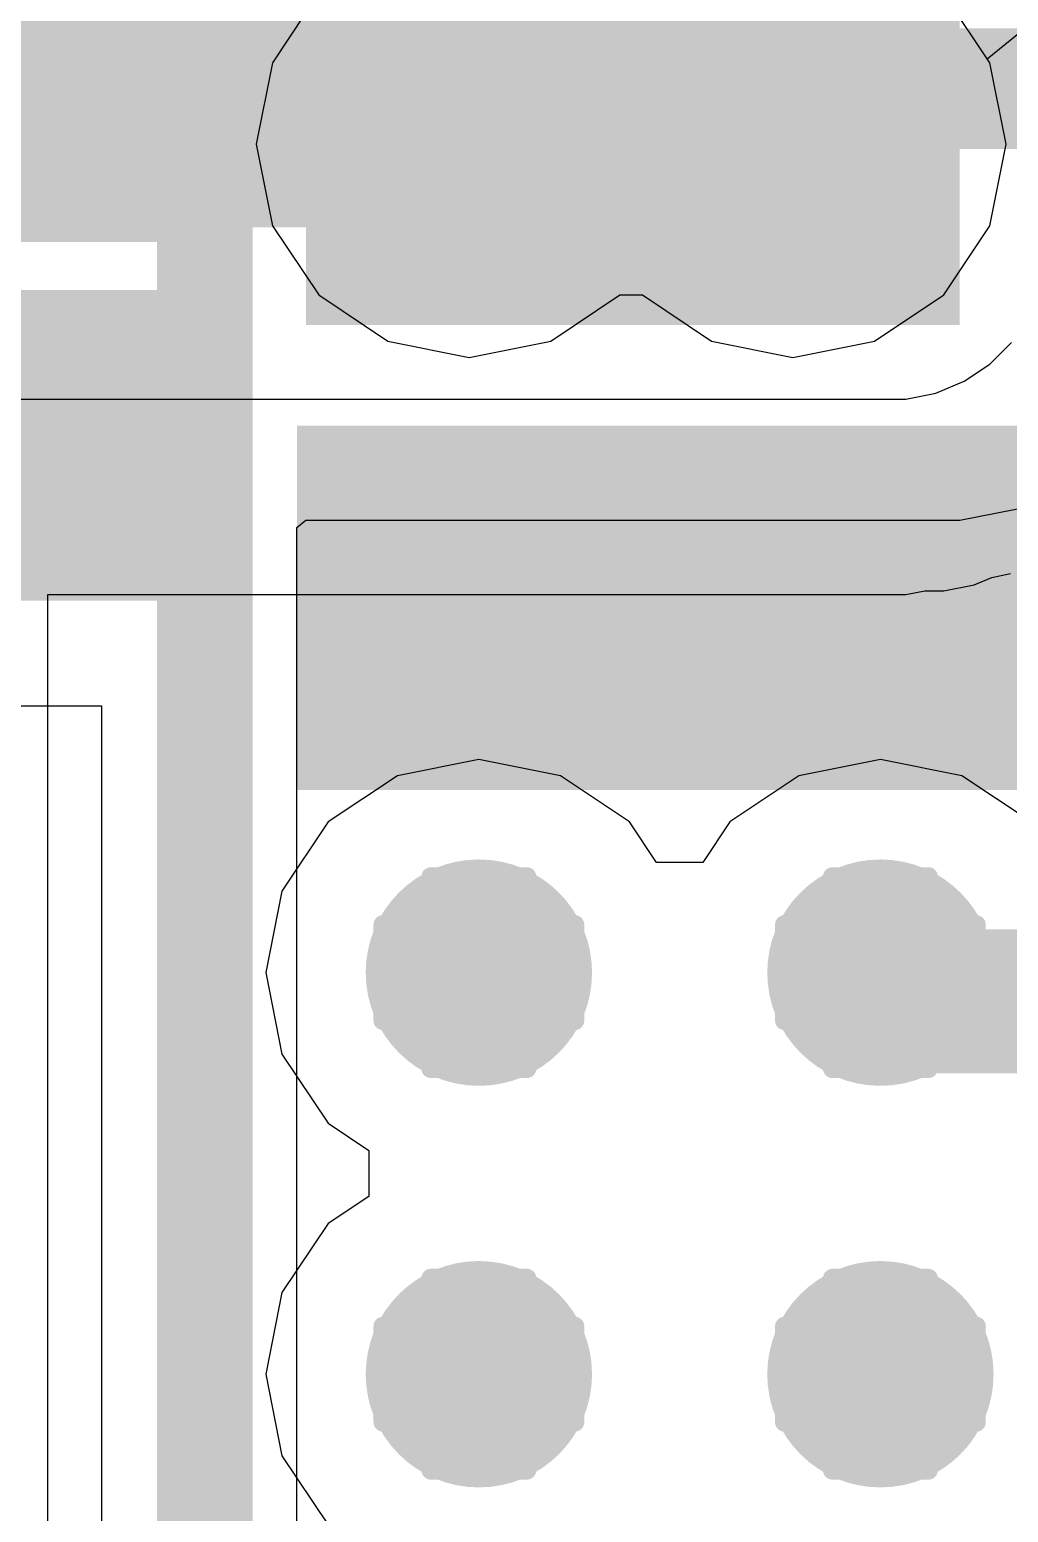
# Model space of a CAD drawing. Header units: inches. Extents: x 0 to 198, y 0 to 199.
# Drawn here: x 0.4381 to 0.5403, y 1.2577 to 1.4124 of the extents above; entities that cross this region are included whole.
import ezdxf

# ---------------------------------------------------------------- set-up
doc = ezdxf.new("R2010")
doc.units = ezdxf.units.IN
doc.header["$MEASUREMENT"] = 0
for name, color, linetype in [('Bottom Layer', 5, 'Continuous'), ('Bottom Paste', 16, 'Continuous'), ('Bottom Solder', 6, 'Continuous'), ('Drill Drawing', 1, 'Continuous'), ('Layer 1', 16, 'Continuous'), ('Layer 2', 76, 'Continuous'), ('Top Layer', 1, 'Continuous'), ('Top Overlay', 2, 'Continuous'), ('Via Holes', 16, 'Continuous')]:
    doc.layers.add(name, color=color, linetype=linetype)

# ---------------------------------------------------------------- blocks, each defined once
blk = doc.blocks.new('BH_18650_B1BA002_19')
at = {"layer": 'Top Overlay'}
blk.add_lwpolyline([(-0.56498, -1.5175, 0.01, 0.01, 0), (-0.56498, 1.5175, 0.01, 0.01, 0)], format="xyseb", dxfattribs=at)
blk = doc.blocks.new('SOT_23_6_B_51')
at = {"layer": 'Bottom Layer'}
for points in [[(0.02756, 0.01221), (0.07559, 0.01221), (0.07559, -0.0122), (0.02756, -0.0122)], [(0.02756, -0.0252), (0.07559, -0.0252), (0.07559, -0.04961), (0.02756, -0.04961)]]:
    blk.add_hatch(color=5, dxfattribs=at).paths.add_polyline_path(points)
at = {"layer": 'Bottom Paste'}
for points in [[(0.02756, 0.01221), (0.07559, 0.01221), (0.07559, -0.0122), (0.02756, -0.0122)], [(0.02756, -0.0252), (0.07559, -0.0252), (0.07559, -0.04961), (0.02756, -0.04961)]]:
    blk.add_hatch(color=16, dxfattribs=at).paths.add_polyline_path(points)
at = {"layer": 'Bottom Solder'}
for points in [[(0.02356, 0.01621), (0.07959, 0.01621), (0.07959, -0.0162), (0.02356, -0.0162)], [(0.02356, -0.0212), (0.07959, -0.0212), (0.07959, -0.05361), (0.02356, -0.05361)]]:
    blk.add_hatch(color=6, dxfattribs=at).paths.add_polyline_path(points)

msp = doc.modelspace()

# ---------------------------------------------------------------- hatches: boundary and pattern name
at = {"layer": 'Bottom Layer'}
for points in [[(0.46694, 1.38158), (0.53519, 1.38158), (0.53519, 1.45189), (0.46694, 1.45189)], [(0.40784, 1.39176), (0.535, 1.39176), (0.535, 1.42133), (0.40784, 1.42133)], [(0.43186, 1.39992), (0.5706, 1.39992), (0.5706, 1.41252), (0.43186, 1.41252)], [(0.466, 1.33306), (0.57052, 1.33306), (0.57052, 1.37105), (0.466, 1.37105)]]:
    msp.add_hatch(color=5, dxfattribs=at).paths.add_polyline_path(points)
h = msp.add_hatch(color=5, dxfattribs=at)
edge = h.paths.add_edge_path()
edge.add_arc((0.484, 1.40042), 0.01181, 0, 360)
h = msp.add_hatch(color=5, dxfattribs=at)
edge = h.paths.add_edge_path()
edge.add_arc((0.51778, 1.40042), 0.01181, 0, 360)
h = msp.add_hatch(color=5, dxfattribs=at)
edge = h.paths.add_edge_path()
edge.add_arc((0.485, 1.31399), 0.01181, 0, 360)
h = msp.add_hatch(color=5, dxfattribs=at)
edge = h.paths.add_edge_path()
edge.add_arc((0.52691, 1.31399), 0.01181, 0, 360)
h = msp.add_hatch(color=5, dxfattribs=at)
edge = h.paths.add_edge_path()
edge.add_arc((0.485, 1.27209), 0.01181, 0, 360)
h = msp.add_hatch(color=5, dxfattribs=at)
edge = h.paths.add_edge_path()
edge.add_arc((0.52691, 1.27209), 0.01181, 0, 360)
at = {"layer": 'Layer 1'}
h = msp.add_hatch(color=16, dxfattribs=at)
edge = h.paths.add_edge_path()
edge.add_arc((0.484, 1.40042), 0.01181, 0, 360)
h = msp.add_hatch(color=16, dxfattribs=at)
edge = h.paths.add_edge_path()
edge.add_arc((0.51778, 1.40042), 0.01181, 0, 360)
h = msp.add_hatch(color=16, dxfattribs=at)
edge = h.paths.add_edge_path()
edge.add_arc((0.485, 1.31399), 0.01181, 0, 360)
h = msp.add_hatch(color=16, dxfattribs=at)
edge = h.paths.add_edge_path()
edge.add_arc((0.52691, 1.31399), 0.01181, 0, 360)
h = msp.add_hatch(color=16, dxfattribs=at)
edge = h.paths.add_edge_path()
edge.add_arc((0.485, 1.27209), 0.01181, 0, 360)
h = msp.add_hatch(color=16, dxfattribs=at)
edge = h.paths.add_edge_path()
edge.add_arc((0.52691, 1.27209), 0.01181, 0, 360)
at = {"layer": 'Layer 2'}
h = msp.add_hatch(color=76, dxfattribs=at)
edge = h.paths.add_edge_path()
edge.add_arc((0.484, 1.40042), 0.01181, 0, 360)
h = msp.add_hatch(color=76, dxfattribs=at)
edge = h.paths.add_edge_path()
edge.add_arc((0.51778, 1.40042), 0.01181, 0, 360)
h = msp.add_hatch(color=76, dxfattribs=at)
edge = h.paths.add_edge_path()
edge.add_arc((0.485, 1.31399), 0.01181, 0, 360)
h = msp.add_hatch(color=76, dxfattribs=at)
edge = h.paths.add_edge_path()
edge.add_arc((0.52691, 1.31399), 0.01181, 0, 360)
h = msp.add_hatch(color=76, dxfattribs=at)
edge = h.paths.add_edge_path()
edge.add_arc((0.485, 1.27209), 0.01181, 0, 360)
h = msp.add_hatch(color=76, dxfattribs=at)
edge = h.paths.add_edge_path()
edge.add_arc((0.52691, 1.27209), 0.01181, 0, 360)
at = {"layer": 'Top Layer'}
h = msp.add_hatch(color=1, dxfattribs=at)
edge = h.paths.add_edge_path()
edge.add_arc((0.484, 1.40042), 0.01181, 0, 360)
h = msp.add_hatch(color=1, dxfattribs=at)
edge = h.paths.add_edge_path()
edge.add_arc((0.51778, 1.40042), 0.01181, 0, 360)
h = msp.add_hatch(color=1, dxfattribs=at)
edge = h.paths.add_edge_path()
edge.add_arc((0.485, 1.31399), 0.01181, 0, 360)
h = msp.add_hatch(color=1, dxfattribs=at)
edge = h.paths.add_edge_path()
edge.add_arc((0.52691, 1.31399), 0.01181, 0, 360)
h = msp.add_hatch(color=1, dxfattribs=at)
edge = h.paths.add_edge_path()
edge.add_arc((0.485, 1.27209), 0.01181, 0, 360)
h = msp.add_hatch(color=1, dxfattribs=at)
edge = h.paths.add_edge_path()
edge.add_arc((0.52691, 1.27209), 0.01181, 0, 360)
at = {"layer": 'Via Holes'}
h = msp.add_hatch(color=7, dxfattribs=at)
edge = h.paths.add_edge_path()
edge.add_arc((0.484, 1.40042), 0.00591, 0, 360)
h = msp.add_hatch(color=7, dxfattribs=at)
edge = h.paths.add_edge_path()
edge.add_arc((0.51778, 1.40042), 0.00591, 0, 360)
h = msp.add_hatch(color=7, dxfattribs=at)
edge = h.paths.add_edge_path()
edge.add_arc((0.485, 1.31399), 0.00591, 0, 360)
h = msp.add_hatch(color=7, dxfattribs=at)
edge = h.paths.add_edge_path()
edge.add_arc((0.52691, 1.31399), 0.00591, 0, 360)
h = msp.add_hatch(color=7, dxfattribs=at)
edge = h.paths.add_edge_path()
edge.add_arc((0.485, 1.27209), 0.00591, 0, 360)
h = msp.add_hatch(color=7, dxfattribs=at)
edge = h.paths.add_edge_path()
edge.add_arc((0.52691, 1.27209), 0.00591, 0, 360)

# ---------------------------------------------------------------- linework, layer by layer
at = {"layer": 'Bottom Layer'}
for p, q in [((0.53519, 1.36119), (0.54299, 1.36274)), ((0.466, 1.36042), (0.46694, 1.36119)), ((0.466, 1.1996), (0.466, 1.36042)), ((0.46694, 1.36119), (0.53519, 1.36119)), ((0.4137, 1.34182), (0.44561, 1.34182)), ((0.44561, 1.34182), (0.44561, 1.1996))]:
    msp.add_line(p, q, dxfattribs=at)
msp.add_lwpolyline([(0.52791, 1.311, 0.015, 0.015, 0), (0.55534, 1.311, 0.015, 0.015, 0)], format="xyseb", dxfattribs=at)
msp.add_lwpolyline([(0.52416, 1.311, 0.0075, 0.0075, 1), (0.53166, 1.311, 0.0075, 0.0075, 1)], format="xyseb", close=True, dxfattribs=at)
at = {"layer": 'Drill Drawing'}
for points in [[(0.479, 1.40542, 0.002, 0.002, 0), (0.479, 1.41042, 0.002, 0.002, 0)], [(0.479, 1.41042, 0.002, 0.002, 0), (0.489, 1.41042, 0.002, 0.002, 0)], [(0.489, 1.40542, 0.002, 0.002, 0), (0.489, 1.41042, 0.002, 0.002, 0)], [(0.51278, 1.40542, 0.002, 0.002, 0), (0.51278, 1.41042, 0.002, 0.002, 0)], [(0.51278, 1.41042, 0.002, 0.002, 0), (0.52278, 1.41042, 0.002, 0.002, 0)], [(0.52278, 1.40542, 0.002, 0.002, 0), (0.52278, 1.41042, 0.002, 0.002, 0)], [(0.474, 1.39542, 0.002, 0.002, 0), (0.474, 1.40542, 0.002, 0.002, 0)], [(0.474, 1.40542, 0.002, 0.002, 0), (0.479, 1.40542, 0.002, 0.002, 0)], [(0.481, 1.40342, 0.002, 0.002, 0), (0.481, 1.40642, 0.002, 0.002, 0)], [(0.481, 1.40642, 0.002, 0.002, 0), (0.487, 1.40642, 0.002, 0.002, 0)], [(0.487, 1.40342, 0.002, 0.002, 0), (0.487, 1.40642, 0.002, 0.002, 0)], [(0.489, 1.40542, 0.002, 0.002, 0), (0.494, 1.40542, 0.002, 0.002, 0)], [(0.494, 1.39542, 0.002, 0.002, 0), (0.494, 1.40542, 0.002, 0.002, 0)], [(0.50778, 1.39542, 0.002, 0.002, 0), (0.50778, 1.40542, 0.002, 0.002, 0)], [(0.50778, 1.40542, 0.002, 0.002, 0), (0.51278, 1.40542, 0.002, 0.002, 0)], [(0.51478, 1.40342, 0.002, 0.002, 0), (0.51478, 1.40642, 0.002, 0.002, 0)], [(0.51478, 1.40642, 0.002, 0.002, 0), (0.52078, 1.40642, 0.002, 0.002, 0)], [(0.52078, 1.40342, 0.002, 0.002, 0), (0.52078, 1.40642, 0.002, 0.002, 0)], [(0.52278, 1.40542, 0.002, 0.002, 0), (0.52778, 1.40542, 0.002, 0.002, 0)], [(0.52778, 1.39542, 0.002, 0.002, 0), (0.52778, 1.40542, 0.002, 0.002, 0)], [(0.478, 1.39742, 0.002, 0.002, 0), (0.478, 1.40342, 0.002, 0.002, 0)], [(0.478, 1.40342, 0.002, 0.002, 0), (0.481, 1.40342, 0.002, 0.002, 0)], [(0.487, 1.40342, 0.002, 0.002, 0), (0.49, 1.40342, 0.002, 0.002, 0)], [(0.49, 1.39742, 0.002, 0.002, 0), (0.49, 1.40342, 0.002, 0.002, 0)], [(0.51178, 1.39742, 0.002, 0.002, 0), (0.51178, 1.40342, 0.002, 0.002, 0)], [(0.51178, 1.40342, 0.002, 0.002, 0), (0.51478, 1.40342, 0.002, 0.002, 0)], [(0.52078, 1.40342, 0.002, 0.002, 0), (0.52378, 1.40342, 0.002, 0.002, 0)], [(0.52378, 1.39742, 0.002, 0.002, 0), (0.52378, 1.40342, 0.002, 0.002, 0)], [(0.478, 1.39742, 0.002, 0.002, 0), (0.481, 1.39742, 0.002, 0.002, 0)], [(0.481, 1.39442, 0.002, 0.002, 0), (0.481, 1.39742, 0.002, 0.002, 0)], [(0.487, 1.39742, 0.002, 0.002, 0), (0.49, 1.39742, 0.002, 0.002, 0)], [(0.487, 1.39442, 0.002, 0.002, 0), (0.487, 1.39742, 0.002, 0.002, 0)], [(0.51178, 1.39742, 0.002, 0.002, 0), (0.51478, 1.39742, 0.002, 0.002, 0)], [(0.51478, 1.39442, 0.002, 0.002, 0), (0.51478, 1.39742, 0.002, 0.002, 0)], [(0.52078, 1.39742, 0.002, 0.002, 0), (0.52378, 1.39742, 0.002, 0.002, 0)], [(0.52078, 1.39442, 0.002, 0.002, 0), (0.52078, 1.39742, 0.002, 0.002, 0)], [(0.474, 1.39542, 0.002, 0.002, 0), (0.479, 1.39542, 0.002, 0.002, 0)], [(0.479, 1.39042, 0.002, 0.002, 0), (0.479, 1.39542, 0.002, 0.002, 0)], [(0.481, 1.39442, 0.002, 0.002, 0), (0.487, 1.39442, 0.002, 0.002, 0)], [(0.489, 1.39542, 0.002, 0.002, 0), (0.494, 1.39542, 0.002, 0.002, 0)], [(0.489, 1.39042, 0.002, 0.002, 0), (0.489, 1.39542, 0.002, 0.002, 0)], [(0.50778, 1.39542, 0.002, 0.002, 0), (0.51278, 1.39542, 0.002, 0.002, 0)], [(0.51278, 1.39042, 0.002, 0.002, 0), (0.51278, 1.39542, 0.002, 0.002, 0)], [(0.51478, 1.39442, 0.002, 0.002, 0), (0.52078, 1.39442, 0.002, 0.002, 0)], [(0.52278, 1.39542, 0.002, 0.002, 0), (0.52778, 1.39542, 0.002, 0.002, 0)], [(0.52278, 1.39042, 0.002, 0.002, 0), (0.52278, 1.39542, 0.002, 0.002, 0)], [(0.479, 1.39042, 0.002, 0.002, 0), (0.489, 1.39042, 0.002, 0.002, 0)], [(0.51278, 1.39042, 0.002, 0.002, 0), (0.52278, 1.39042, 0.002, 0.002, 0)], [(0.48, 1.31899, 0.002, 0.002, 0), (0.48, 1.32399, 0.002, 0.002, 0)], [(0.48, 1.32399, 0.002, 0.002, 0), (0.49, 1.32399, 0.002, 0.002, 0)], [(0.49, 1.31899, 0.002, 0.002, 0), (0.49, 1.32399, 0.002, 0.002, 0)], [(0.52191, 1.31899, 0.002, 0.002, 0), (0.52191, 1.32399, 0.002, 0.002, 0)], [(0.52191, 1.32399, 0.002, 0.002, 0), (0.53191, 1.32399, 0.002, 0.002, 0)], [(0.53191, 1.31899, 0.002, 0.002, 0), (0.53191, 1.32399, 0.002, 0.002, 0)], [(0.475, 1.30899, 0.002, 0.002, 0), (0.475, 1.31899, 0.002, 0.002, 0)], [(0.475, 1.31899, 0.002, 0.002, 0), (0.48, 1.31899, 0.002, 0.002, 0)], [(0.482, 1.31699, 0.002, 0.002, 0), (0.482, 1.31999, 0.002, 0.002, 0)], [(0.482, 1.31999, 0.002, 0.002, 0), (0.488, 1.31999, 0.002, 0.002, 0)], [(0.488, 1.31699, 0.002, 0.002, 0), (0.488, 1.31999, 0.002, 0.002, 0)], [(0.49, 1.31899, 0.002, 0.002, 0), (0.495, 1.31899, 0.002, 0.002, 0)], [(0.495, 1.30899, 0.002, 0.002, 0), (0.495, 1.31899, 0.002, 0.002, 0)], [(0.51691, 1.30899, 0.002, 0.002, 0), (0.51691, 1.31899, 0.002, 0.002, 0)], [(0.51691, 1.31899, 0.002, 0.002, 0), (0.52191, 1.31899, 0.002, 0.002, 0)], [(0.52391, 1.31699, 0.002, 0.002, 0), (0.52391, 1.31999, 0.002, 0.002, 0)], [(0.52391, 1.31999, 0.002, 0.002, 0), (0.52991, 1.31999, 0.002, 0.002, 0)], [(0.52991, 1.31699, 0.002, 0.002, 0), (0.52991, 1.31999, 0.002, 0.002, 0)], [(0.53191, 1.31899, 0.002, 0.002, 0), (0.53691, 1.31899, 0.002, 0.002, 0)], [(0.53691, 1.30899, 0.002, 0.002, 0), (0.53691, 1.31899, 0.002, 0.002, 0)], [(0.479, 1.31099, 0.002, 0.002, 0), (0.479, 1.31699, 0.002, 0.002, 0)], [(0.479, 1.31699, 0.002, 0.002, 0), (0.482, 1.31699, 0.002, 0.002, 0)], [(0.488, 1.31699, 0.002, 0.002, 0), (0.491, 1.31699, 0.002, 0.002, 0)], [(0.491, 1.31099, 0.002, 0.002, 0), (0.491, 1.31699, 0.002, 0.002, 0)], [(0.52091, 1.31099, 0.002, 0.002, 0), (0.52091, 1.31699, 0.002, 0.002, 0)], [(0.52091, 1.31699, 0.002, 0.002, 0), (0.52391, 1.31699, 0.002, 0.002, 0)], [(0.52991, 1.31699, 0.002, 0.002, 0), (0.53291, 1.31699, 0.002, 0.002, 0)], [(0.53291, 1.31099, 0.002, 0.002, 0), (0.53291, 1.31699, 0.002, 0.002, 0)], [(0.479, 1.31099, 0.002, 0.002, 0), (0.482, 1.31099, 0.002, 0.002, 0)], [(0.482, 1.30799, 0.002, 0.002, 0), (0.482, 1.31099, 0.002, 0.002, 0)], [(0.488, 1.31099, 0.002, 0.002, 0), (0.491, 1.31099, 0.002, 0.002, 0)], [(0.488, 1.30799, 0.002, 0.002, 0), (0.488, 1.31099, 0.002, 0.002, 0)], [(0.52091, 1.31099, 0.002, 0.002, 0), (0.52391, 1.31099, 0.002, 0.002, 0)], [(0.52391, 1.30799, 0.002, 0.002, 0), (0.52391, 1.31099, 0.002, 0.002, 0)], [(0.52991, 1.31099, 0.002, 0.002, 0), (0.53291, 1.31099, 0.002, 0.002, 0)], [(0.52991, 1.30799, 0.002, 0.002, 0), (0.52991, 1.31099, 0.002, 0.002, 0)], [(0.475, 1.30899, 0.002, 0.002, 0), (0.48, 1.30899, 0.002, 0.002, 0)], [(0.48, 1.30399, 0.002, 0.002, 0), (0.48, 1.30899, 0.002, 0.002, 0)], [(0.482, 1.30799, 0.002, 0.002, 0), (0.488, 1.30799, 0.002, 0.002, 0)], [(0.49, 1.30899, 0.002, 0.002, 0), (0.495, 1.30899, 0.002, 0.002, 0)], [(0.49, 1.30399, 0.002, 0.002, 0), (0.49, 1.30899, 0.002, 0.002, 0)], [(0.51691, 1.30899, 0.002, 0.002, 0), (0.52191, 1.30899, 0.002, 0.002, 0)], [(0.52191, 1.30399, 0.002, 0.002, 0), (0.52191, 1.30899, 0.002, 0.002, 0)], [(0.52391, 1.30799, 0.002, 0.002, 0), (0.52991, 1.30799, 0.002, 0.002, 0)], [(0.53191, 1.30899, 0.002, 0.002, 0), (0.53691, 1.30899, 0.002, 0.002, 0)], [(0.53191, 1.30399, 0.002, 0.002, 0), (0.53191, 1.30899, 0.002, 0.002, 0)], [(0.48, 1.30399, 0.002, 0.002, 0), (0.49, 1.30399, 0.002, 0.002, 0)], [(0.52191, 1.30399, 0.002, 0.002, 0), (0.53191, 1.30399, 0.002, 0.002, 0)], [(0.48, 1.27709, 0.002, 0.002, 0), (0.48, 1.28209, 0.002, 0.002, 0)], [(0.48, 1.28209, 0.002, 0.002, 0), (0.49, 1.28209, 0.002, 0.002, 0)], [(0.49, 1.27709, 0.002, 0.002, 0), (0.49, 1.28209, 0.002, 0.002, 0)], [(0.52191, 1.27709, 0.002, 0.002, 0), (0.52191, 1.28209, 0.002, 0.002, 0)], [(0.52191, 1.28209, 0.002, 0.002, 0), (0.53191, 1.28209, 0.002, 0.002, 0)], [(0.53191, 1.27709, 0.002, 0.002, 0), (0.53191, 1.28209, 0.002, 0.002, 0)], [(0.475, 1.26709, 0.002, 0.002, 0), (0.475, 1.27709, 0.002, 0.002, 0)], [(0.475, 1.27709, 0.002, 0.002, 0), (0.48, 1.27709, 0.002, 0.002, 0)], [(0.482, 1.27509, 0.002, 0.002, 0), (0.482, 1.27809, 0.002, 0.002, 0)], [(0.482, 1.27809, 0.002, 0.002, 0), (0.488, 1.27809, 0.002, 0.002, 0)], [(0.488, 1.27509, 0.002, 0.002, 0), (0.488, 1.27809, 0.002, 0.002, 0)], [(0.49, 1.27709, 0.002, 0.002, 0), (0.495, 1.27709, 0.002, 0.002, 0)], [(0.495, 1.26709, 0.002, 0.002, 0), (0.495, 1.27709, 0.002, 0.002, 0)], [(0.51691, 1.26709, 0.002, 0.002, 0), (0.51691, 1.27709, 0.002, 0.002, 0)], [(0.51691, 1.27709, 0.002, 0.002, 0), (0.52191, 1.27709, 0.002, 0.002, 0)], [(0.52391, 1.27509, 0.002, 0.002, 0), (0.52391, 1.27809, 0.002, 0.002, 0)], [(0.52391, 1.27809, 0.002, 0.002, 0), (0.52991, 1.27809, 0.002, 0.002, 0)], [(0.52991, 1.27509, 0.002, 0.002, 0), (0.52991, 1.27809, 0.002, 0.002, 0)], [(0.53191, 1.27709, 0.002, 0.002, 0), (0.53691, 1.27709, 0.002, 0.002, 0)], [(0.53691, 1.26709, 0.002, 0.002, 0), (0.53691, 1.27709, 0.002, 0.002, 0)], [(0.479, 1.26909, 0.002, 0.002, 0), (0.479, 1.27509, 0.002, 0.002, 0)], [(0.479, 1.27509, 0.002, 0.002, 0), (0.482, 1.27509, 0.002, 0.002, 0)], [(0.488, 1.27509, 0.002, 0.002, 0), (0.491, 1.27509, 0.002, 0.002, 0)], [(0.491, 1.26909, 0.002, 0.002, 0), (0.491, 1.27509, 0.002, 0.002, 0)], [(0.52091, 1.26909, 0.002, 0.002, 0), (0.52091, 1.27509, 0.002, 0.002, 0)], [(0.52091, 1.27509, 0.002, 0.002, 0), (0.52391, 1.27509, 0.002, 0.002, 0)], [(0.52991, 1.27509, 0.002, 0.002, 0), (0.53291, 1.27509, 0.002, 0.002, 0)], [(0.53291, 1.26909, 0.002, 0.002, 0), (0.53291, 1.27509, 0.002, 0.002, 0)], [(0.479, 1.26909, 0.002, 0.002, 0), (0.482, 1.26909, 0.002, 0.002, 0)], [(0.482, 1.26609, 0.002, 0.002, 0), (0.482, 1.26909, 0.002, 0.002, 0)], [(0.488, 1.26909, 0.002, 0.002, 0), (0.491, 1.26909, 0.002, 0.002, 0)], [(0.488, 1.26609, 0.002, 0.002, 0), (0.488, 1.26909, 0.002, 0.002, 0)], [(0.52091, 1.26909, 0.002, 0.002, 0), (0.52391, 1.26909, 0.002, 0.002, 0)], [(0.52391, 1.26609, 0.002, 0.002, 0), (0.52391, 1.26909, 0.002, 0.002, 0)], [(0.52991, 1.26909, 0.002, 0.002, 0), (0.53291, 1.26909, 0.002, 0.002, 0)], [(0.52991, 1.26609, 0.002, 0.002, 0), (0.52991, 1.26909, 0.002, 0.002, 0)], [(0.475, 1.26709, 0.002, 0.002, 0), (0.48, 1.26709, 0.002, 0.002, 0)], [(0.48, 1.26209, 0.002, 0.002, 0), (0.48, 1.26709, 0.002, 0.002, 0)], [(0.482, 1.26609, 0.002, 0.002, 0), (0.488, 1.26609, 0.002, 0.002, 0)], [(0.49, 1.26709, 0.002, 0.002, 0), (0.495, 1.26709, 0.002, 0.002, 0)], [(0.49, 1.26209, 0.002, 0.002, 0), (0.49, 1.26709, 0.002, 0.002, 0)], [(0.51691, 1.26709, 0.002, 0.002, 0), (0.52191, 1.26709, 0.002, 0.002, 0)], [(0.52191, 1.26209, 0.002, 0.002, 0), (0.52191, 1.26709, 0.002, 0.002, 0)], [(0.52391, 1.26609, 0.002, 0.002, 0), (0.52991, 1.26609, 0.002, 0.002, 0)], [(0.53191, 1.26709, 0.002, 0.002, 0), (0.53691, 1.26709, 0.002, 0.002, 0)], [(0.53191, 1.26209, 0.002, 0.002, 0), (0.53191, 1.26709, 0.002, 0.002, 0)], [(0.48, 1.26209, 0.002, 0.002, 0), (0.49, 1.26209, 0.002, 0.002, 0)], [(0.52191, 1.26209, 0.002, 0.002, 0), (0.53191, 1.26209, 0.002, 0.002, 0)]]:
    msp.add_lwpolyline(points, format="xyseb", dxfattribs=at)
for points in [[(0.4785, 1.41042, 0.001, 0.001, 1), (0.4795, 1.41042, 0.001, 0.001, 1)], [(0.4785, 1.41042, 0.001, 0.001, 1), (0.4795, 1.41042, 0.001, 0.001, 1)], [(0.4885, 1.41042, 0.001, 0.001, 1), (0.4895, 1.41042, 0.001, 0.001, 1)], [(0.4885, 1.41042, 0.001, 0.001, 1), (0.4895, 1.41042, 0.001, 0.001, 1)], [(0.51228, 1.41042, 0.001, 0.001, 1), (0.51328, 1.41042, 0.001, 0.001, 1)], [(0.51228, 1.41042, 0.001, 0.001, 1), (0.51328, 1.41042, 0.001, 0.001, 1)], [(0.52228, 1.41042, 0.001, 0.001, 1), (0.52328, 1.41042, 0.001, 0.001, 1)], [(0.52228, 1.41042, 0.001, 0.001, 1), (0.52328, 1.41042, 0.001, 0.001, 1)], [(0.4735, 1.40542, 0.001, 0.001, 1), (0.4745, 1.40542, 0.001, 0.001, 1)], [(0.4735, 1.40542, 0.001, 0.001, 1), (0.4745, 1.40542, 0.001, 0.001, 1)], [(0.4785, 1.40542, 0.001, 0.001, 1), (0.4795, 1.40542, 0.001, 0.001, 1)], [(0.4785, 1.40542, 0.001, 0.001, 1), (0.4795, 1.40542, 0.001, 0.001, 1)], [(0.4805, 1.40642, 0.001, 0.001, 1), (0.4815, 1.40642, 0.001, 0.001, 1)], [(0.4805, 1.40642, 0.001, 0.001, 1), (0.4815, 1.40642, 0.001, 0.001, 1)], [(0.4865, 1.40642, 0.001, 0.001, 1), (0.4875, 1.40642, 0.001, 0.001, 1)], [(0.4865, 1.40642, 0.001, 0.001, 1), (0.4875, 1.40642, 0.001, 0.001, 1)], [(0.4885, 1.40542, 0.001, 0.001, 1), (0.4895, 1.40542, 0.001, 0.001, 1)], [(0.4885, 1.40542, 0.001, 0.001, 1), (0.4895, 1.40542, 0.001, 0.001, 1)], [(0.4935, 1.40542, 0.001, 0.001, 1), (0.4945, 1.40542, 0.001, 0.001, 1)], [(0.4935, 1.40542, 0.001, 0.001, 1), (0.4945, 1.40542, 0.001, 0.001, 1)], [(0.50728, 1.40542, 0.001, 0.001, 1), (0.50828, 1.40542, 0.001, 0.001, 1)], [(0.50728, 1.40542, 0.001, 0.001, 1), (0.50828, 1.40542, 0.001, 0.001, 1)], [(0.51228, 1.40542, 0.001, 0.001, 1), (0.51328, 1.40542, 0.001, 0.001, 1)], [(0.51228, 1.40542, 0.001, 0.001, 1), (0.51328, 1.40542, 0.001, 0.001, 1)], [(0.51428, 1.40642, 0.001, 0.001, 1), (0.51528, 1.40642, 0.001, 0.001, 1)], [(0.51428, 1.40642, 0.001, 0.001, 1), (0.51528, 1.40642, 0.001, 0.001, 1)], [(0.52028, 1.40642, 0.001, 0.001, 1), (0.52128, 1.40642, 0.001, 0.001, 1)], [(0.52028, 1.40642, 0.001, 0.001, 1), (0.52128, 1.40642, 0.001, 0.001, 1)], [(0.52228, 1.40542, 0.001, 0.001, 1), (0.52328, 1.40542, 0.001, 0.001, 1)], [(0.52228, 1.40542, 0.001, 0.001, 1), (0.52328, 1.40542, 0.001, 0.001, 1)], [(0.52728, 1.40542, 0.001, 0.001, 1), (0.52828, 1.40542, 0.001, 0.001, 1)], [(0.52728, 1.40542, 0.001, 0.001, 1), (0.52828, 1.40542, 0.001, 0.001, 1)], [(0.4775, 1.40342, 0.001, 0.001, 1), (0.4785, 1.40342, 0.001, 0.001, 1)], [(0.4775, 1.40342, 0.001, 0.001, 1), (0.4785, 1.40342, 0.001, 0.001, 1)], [(0.4805, 1.40342, 0.001, 0.001, 1), (0.4815, 1.40342, 0.001, 0.001, 1)], [(0.4805, 1.40342, 0.001, 0.001, 1), (0.4815, 1.40342, 0.001, 0.001, 1)], [(0.4865, 1.40342, 0.001, 0.001, 1), (0.4875, 1.40342, 0.001, 0.001, 1)], [(0.4865, 1.40342, 0.001, 0.001, 1), (0.4875, 1.40342, 0.001, 0.001, 1)], [(0.4895, 1.40342, 0.001, 0.001, 1), (0.4905, 1.40342, 0.001, 0.001, 1)], [(0.4895, 1.40342, 0.001, 0.001, 1), (0.4905, 1.40342, 0.001, 0.001, 1)], [(0.51128, 1.40342, 0.001, 0.001, 1), (0.51228, 1.40342, 0.001, 0.001, 1)], [(0.51128, 1.40342, 0.001, 0.001, 1), (0.51228, 1.40342, 0.001, 0.001, 1)], [(0.51428, 1.40342, 0.001, 0.001, 1), (0.51528, 1.40342, 0.001, 0.001, 1)], [(0.51428, 1.40342, 0.001, 0.001, 1), (0.51528, 1.40342, 0.001, 0.001, 1)], [(0.52028, 1.40342, 0.001, 0.001, 1), (0.52128, 1.40342, 0.001, 0.001, 1)], [(0.52028, 1.40342, 0.001, 0.001, 1), (0.52128, 1.40342, 0.001, 0.001, 1)], [(0.52328, 1.40342, 0.001, 0.001, 1), (0.52428, 1.40342, 0.001, 0.001, 1)], [(0.52328, 1.40342, 0.001, 0.001, 1), (0.52428, 1.40342, 0.001, 0.001, 1)], [(0.4775, 1.39742, 0.001, 0.001, 1), (0.4785, 1.39742, 0.001, 0.001, 1)], [(0.4775, 1.39742, 0.001, 0.001, 1), (0.4785, 1.39742, 0.001, 0.001, 1)], [(0.4805, 1.39742, 0.001, 0.001, 1), (0.4815, 1.39742, 0.001, 0.001, 1)], [(0.4805, 1.39742, 0.001, 0.001, 1), (0.4815, 1.39742, 0.001, 0.001, 1)], [(0.4865, 1.39742, 0.001, 0.001, 1), (0.4875, 1.39742, 0.001, 0.001, 1)], [(0.4865, 1.39742, 0.001, 0.001, 1), (0.4875, 1.39742, 0.001, 0.001, 1)], [(0.4895, 1.39742, 0.001, 0.001, 1), (0.4905, 1.39742, 0.001, 0.001, 1)], [(0.4895, 1.39742, 0.001, 0.001, 1), (0.4905, 1.39742, 0.001, 0.001, 1)], [(0.51128, 1.39742, 0.001, 0.001, 1), (0.51228, 1.39742, 0.001, 0.001, 1)], [(0.51128, 1.39742, 0.001, 0.001, 1), (0.51228, 1.39742, 0.001, 0.001, 1)], [(0.51428, 1.39742, 0.001, 0.001, 1), (0.51528, 1.39742, 0.001, 0.001, 1)], [(0.51428, 1.39742, 0.001, 0.001, 1), (0.51528, 1.39742, 0.001, 0.001, 1)], [(0.52028, 1.39742, 0.001, 0.001, 1), (0.52128, 1.39742, 0.001, 0.001, 1)], [(0.52028, 1.39742, 0.001, 0.001, 1), (0.52128, 1.39742, 0.001, 0.001, 1)], [(0.52328, 1.39742, 0.001, 0.001, 1), (0.52428, 1.39742, 0.001, 0.001, 1)], [(0.52328, 1.39742, 0.001, 0.001, 1), (0.52428, 1.39742, 0.001, 0.001, 1)], [(0.4735, 1.39542, 0.001, 0.001, 1), (0.4745, 1.39542, 0.001, 0.001, 1)], [(0.4735, 1.39542, 0.001, 0.001, 1), (0.4745, 1.39542, 0.001, 0.001, 1)], [(0.4785, 1.39542, 0.001, 0.001, 1), (0.4795, 1.39542, 0.001, 0.001, 1)], [(0.4785, 1.39542, 0.001, 0.001, 1), (0.4795, 1.39542, 0.001, 0.001, 1)], [(0.4805, 1.39442, 0.001, 0.001, 1), (0.4815, 1.39442, 0.001, 0.001, 1)], [(0.4805, 1.39442, 0.001, 0.001, 1), (0.4815, 1.39442, 0.001, 0.001, 1)], [(0.4865, 1.39442, 0.001, 0.001, 1), (0.4875, 1.39442, 0.001, 0.001, 1)], [(0.4865, 1.39442, 0.001, 0.001, 1), (0.4875, 1.39442, 0.001, 0.001, 1)], [(0.4885, 1.39542, 0.001, 0.001, 1), (0.4895, 1.39542, 0.001, 0.001, 1)], [(0.4885, 1.39542, 0.001, 0.001, 1), (0.4895, 1.39542, 0.001, 0.001, 1)], [(0.4935, 1.39542, 0.001, 0.001, 1), (0.4945, 1.39542, 0.001, 0.001, 1)], [(0.4935, 1.39542, 0.001, 0.001, 1), (0.4945, 1.39542, 0.001, 0.001, 1)], [(0.50728, 1.39542, 0.001, 0.001, 1), (0.50828, 1.39542, 0.001, 0.001, 1)], [(0.50728, 1.39542, 0.001, 0.001, 1), (0.50828, 1.39542, 0.001, 0.001, 1)], [(0.51228, 1.39542, 0.001, 0.001, 1), (0.51328, 1.39542, 0.001, 0.001, 1)], [(0.51228, 1.39542, 0.001, 0.001, 1), (0.51328, 1.39542, 0.001, 0.001, 1)], [(0.51428, 1.39442, 0.001, 0.001, 1), (0.51528, 1.39442, 0.001, 0.001, 1)], [(0.51428, 1.39442, 0.001, 0.001, 1), (0.51528, 1.39442, 0.001, 0.001, 1)], [(0.52028, 1.39442, 0.001, 0.001, 1), (0.52128, 1.39442, 0.001, 0.001, 1)], [(0.52028, 1.39442, 0.001, 0.001, 1), (0.52128, 1.39442, 0.001, 0.001, 1)], [(0.52228, 1.39542, 0.001, 0.001, 1), (0.52328, 1.39542, 0.001, 0.001, 1)], [(0.52228, 1.39542, 0.001, 0.001, 1), (0.52328, 1.39542, 0.001, 0.001, 1)], [(0.52728, 1.39542, 0.001, 0.001, 1), (0.52828, 1.39542, 0.001, 0.001, 1)], [(0.52728, 1.39542, 0.001, 0.001, 1), (0.52828, 1.39542, 0.001, 0.001, 1)], [(0.4785, 1.39042, 0.001, 0.001, 1), (0.4795, 1.39042, 0.001, 0.001, 1)], [(0.4785, 1.39042, 0.001, 0.001, 1), (0.4795, 1.39042, 0.001, 0.001, 1)], [(0.4885, 1.39042, 0.001, 0.001, 1), (0.4895, 1.39042, 0.001, 0.001, 1)], [(0.4885, 1.39042, 0.001, 0.001, 1), (0.4895, 1.39042, 0.001, 0.001, 1)], [(0.51228, 1.39042, 0.001, 0.001, 1), (0.51328, 1.39042, 0.001, 0.001, 1)], [(0.51228, 1.39042, 0.001, 0.001, 1), (0.51328, 1.39042, 0.001, 0.001, 1)], [(0.52228, 1.39042, 0.001, 0.001, 1), (0.52328, 1.39042, 0.001, 0.001, 1)], [(0.52228, 1.39042, 0.001, 0.001, 1), (0.52328, 1.39042, 0.001, 0.001, 1)], [(0.4795, 1.32399, 0.001, 0.001, 1), (0.4805, 1.32399, 0.001, 0.001, 1)], [(0.4795, 1.32399, 0.001, 0.001, 1), (0.4805, 1.32399, 0.001, 0.001, 1)], [(0.4895, 1.32399, 0.001, 0.001, 1), (0.4905, 1.32399, 0.001, 0.001, 1)], [(0.4895, 1.32399, 0.001, 0.001, 1), (0.4905, 1.32399, 0.001, 0.001, 1)], [(0.52141, 1.32399, 0.001, 0.001, 1), (0.52241, 1.32399, 0.001, 0.001, 1)], [(0.52141, 1.32399, 0.001, 0.001, 1), (0.52241, 1.32399, 0.001, 0.001, 1)], [(0.53141, 1.32399, 0.001, 0.001, 1), (0.53241, 1.32399, 0.001, 0.001, 1)], [(0.53141, 1.32399, 0.001, 0.001, 1), (0.53241, 1.32399, 0.001, 0.001, 1)], [(0.4745, 1.31899, 0.001, 0.001, 1), (0.4755, 1.31899, 0.001, 0.001, 1)], [(0.4745, 1.31899, 0.001, 0.001, 1), (0.4755, 1.31899, 0.001, 0.001, 1)], [(0.4795, 1.31899, 0.001, 0.001, 1), (0.4805, 1.31899, 0.001, 0.001, 1)], [(0.4795, 1.31899, 0.001, 0.001, 1), (0.4805, 1.31899, 0.001, 0.001, 1)], [(0.4815, 1.31999, 0.001, 0.001, 1), (0.4825, 1.31999, 0.001, 0.001, 1)], [(0.4815, 1.31999, 0.001, 0.001, 1), (0.4825, 1.31999, 0.001, 0.001, 1)], [(0.4875, 1.31999, 0.001, 0.001, 1), (0.4885, 1.31999, 0.001, 0.001, 1)], [(0.4875, 1.31999, 0.001, 0.001, 1), (0.4885, 1.31999, 0.001, 0.001, 1)], [(0.4895, 1.31899, 0.001, 0.001, 1), (0.4905, 1.31899, 0.001, 0.001, 1)], [(0.4895, 1.31899, 0.001, 0.001, 1), (0.4905, 1.31899, 0.001, 0.001, 1)], [(0.4945, 1.31899, 0.001, 0.001, 1), (0.4955, 1.31899, 0.001, 0.001, 1)], [(0.4945, 1.31899, 0.001, 0.001, 1), (0.4955, 1.31899, 0.001, 0.001, 1)], [(0.51641, 1.31899, 0.001, 0.001, 1), (0.51741, 1.31899, 0.001, 0.001, 1)], [(0.51641, 1.31899, 0.001, 0.001, 1), (0.51741, 1.31899, 0.001, 0.001, 1)], [(0.52141, 1.31899, 0.001, 0.001, 1), (0.52241, 1.31899, 0.001, 0.001, 1)], [(0.52141, 1.31899, 0.001, 0.001, 1), (0.52241, 1.31899, 0.001, 0.001, 1)], [(0.52341, 1.31999, 0.001, 0.001, 1), (0.52441, 1.31999, 0.001, 0.001, 1)], [(0.52341, 1.31999, 0.001, 0.001, 1), (0.52441, 1.31999, 0.001, 0.001, 1)], [(0.52941, 1.31999, 0.001, 0.001, 1), (0.53041, 1.31999, 0.001, 0.001, 1)], [(0.52941, 1.31999, 0.001, 0.001, 1), (0.53041, 1.31999, 0.001, 0.001, 1)], [(0.53141, 1.31899, 0.001, 0.001, 1), (0.53241, 1.31899, 0.001, 0.001, 1)], [(0.53141, 1.31899, 0.001, 0.001, 1), (0.53241, 1.31899, 0.001, 0.001, 1)], [(0.53641, 1.31899, 0.001, 0.001, 1), (0.53741, 1.31899, 0.001, 0.001, 1)], [(0.53641, 1.31899, 0.001, 0.001, 1), (0.53741, 1.31899, 0.001, 0.001, 1)], [(0.4785, 1.31699, 0.001, 0.001, 1), (0.4795, 1.31699, 0.001, 0.001, 1)], [(0.4785, 1.31699, 0.001, 0.001, 1), (0.4795, 1.31699, 0.001, 0.001, 1)], [(0.4815, 1.31699, 0.001, 0.001, 1), (0.4825, 1.31699, 0.001, 0.001, 1)], [(0.4815, 1.31699, 0.001, 0.001, 1), (0.4825, 1.31699, 0.001, 0.001, 1)], [(0.4875, 1.31699, 0.001, 0.001, 1), (0.4885, 1.31699, 0.001, 0.001, 1)], [(0.4875, 1.31699, 0.001, 0.001, 1), (0.4885, 1.31699, 0.001, 0.001, 1)], [(0.4905, 1.31699, 0.001, 0.001, 1), (0.4915, 1.31699, 0.001, 0.001, 1)], [(0.4905, 1.31699, 0.001, 0.001, 1), (0.4915, 1.31699, 0.001, 0.001, 1)], [(0.52041, 1.31699, 0.001, 0.001, 1), (0.52141, 1.31699, 0.001, 0.001, 1)], [(0.52041, 1.31699, 0.001, 0.001, 1), (0.52141, 1.31699, 0.001, 0.001, 1)], [(0.52341, 1.31699, 0.001, 0.001, 1), (0.52441, 1.31699, 0.001, 0.001, 1)], [(0.52341, 1.31699, 0.001, 0.001, 1), (0.52441, 1.31699, 0.001, 0.001, 1)], [(0.52941, 1.31699, 0.001, 0.001, 1), (0.53041, 1.31699, 0.001, 0.001, 1)], [(0.52941, 1.31699, 0.001, 0.001, 1), (0.53041, 1.31699, 0.001, 0.001, 1)], [(0.53241, 1.31699, 0.001, 0.001, 1), (0.53341, 1.31699, 0.001, 0.001, 1)], [(0.53241, 1.31699, 0.001, 0.001, 1), (0.53341, 1.31699, 0.001, 0.001, 1)], [(0.4785, 1.31099, 0.001, 0.001, 1), (0.4795, 1.31099, 0.001, 0.001, 1)], [(0.4785, 1.31099, 0.001, 0.001, 1), (0.4795, 1.31099, 0.001, 0.001, 1)], [(0.4815, 1.31099, 0.001, 0.001, 1), (0.4825, 1.31099, 0.001, 0.001, 1)], [(0.4815, 1.31099, 0.001, 0.001, 1), (0.4825, 1.31099, 0.001, 0.001, 1)], [(0.4875, 1.31099, 0.001, 0.001, 1), (0.4885, 1.31099, 0.001, 0.001, 1)], [(0.4875, 1.31099, 0.001, 0.001, 1), (0.4885, 1.31099, 0.001, 0.001, 1)], [(0.4905, 1.31099, 0.001, 0.001, 1), (0.4915, 1.31099, 0.001, 0.001, 1)], [(0.4905, 1.31099, 0.001, 0.001, 1), (0.4915, 1.31099, 0.001, 0.001, 1)], [(0.52041, 1.31099, 0.001, 0.001, 1), (0.52141, 1.31099, 0.001, 0.001, 1)], [(0.52041, 1.31099, 0.001, 0.001, 1), (0.52141, 1.31099, 0.001, 0.001, 1)], [(0.52341, 1.31099, 0.001, 0.001, 1), (0.52441, 1.31099, 0.001, 0.001, 1)], [(0.52341, 1.31099, 0.001, 0.001, 1), (0.52441, 1.31099, 0.001, 0.001, 1)], [(0.52941, 1.31099, 0.001, 0.001, 1), (0.53041, 1.31099, 0.001, 0.001, 1)], [(0.52941, 1.31099, 0.001, 0.001, 1), (0.53041, 1.31099, 0.001, 0.001, 1)], [(0.53241, 1.31099, 0.001, 0.001, 1), (0.53341, 1.31099, 0.001, 0.001, 1)], [(0.53241, 1.31099, 0.001, 0.001, 1), (0.53341, 1.31099, 0.001, 0.001, 1)], [(0.4745, 1.30899, 0.001, 0.001, 1), (0.4755, 1.30899, 0.001, 0.001, 1)], [(0.4745, 1.30899, 0.001, 0.001, 1), (0.4755, 1.30899, 0.001, 0.001, 1)], [(0.4795, 1.30899, 0.001, 0.001, 1), (0.4805, 1.30899, 0.001, 0.001, 1)], [(0.4795, 1.30899, 0.001, 0.001, 1), (0.4805, 1.30899, 0.001, 0.001, 1)], [(0.4815, 1.30799, 0.001, 0.001, 1), (0.4825, 1.30799, 0.001, 0.001, 1)], [(0.4815, 1.30799, 0.001, 0.001, 1), (0.4825, 1.30799, 0.001, 0.001, 1)], [(0.4875, 1.30799, 0.001, 0.001, 1), (0.4885, 1.30799, 0.001, 0.001, 1)], [(0.4875, 1.30799, 0.001, 0.001, 1), (0.4885, 1.30799, 0.001, 0.001, 1)], [(0.4895, 1.30899, 0.001, 0.001, 1), (0.4905, 1.30899, 0.001, 0.001, 1)], [(0.4895, 1.30899, 0.001, 0.001, 1), (0.4905, 1.30899, 0.001, 0.001, 1)], [(0.4945, 1.30899, 0.001, 0.001, 1), (0.4955, 1.30899, 0.001, 0.001, 1)], [(0.4945, 1.30899, 0.001, 0.001, 1), (0.4955, 1.30899, 0.001, 0.001, 1)], [(0.51641, 1.30899, 0.001, 0.001, 1), (0.51741, 1.30899, 0.001, 0.001, 1)], [(0.51641, 1.30899, 0.001, 0.001, 1), (0.51741, 1.30899, 0.001, 0.001, 1)], [(0.52141, 1.30899, 0.001, 0.001, 1), (0.52241, 1.30899, 0.001, 0.001, 1)], [(0.52141, 1.30899, 0.001, 0.001, 1), (0.52241, 1.30899, 0.001, 0.001, 1)], [(0.52341, 1.30799, 0.001, 0.001, 1), (0.52441, 1.30799, 0.001, 0.001, 1)], [(0.52341, 1.30799, 0.001, 0.001, 1), (0.52441, 1.30799, 0.001, 0.001, 1)], [(0.52941, 1.30799, 0.001, 0.001, 1), (0.53041, 1.30799, 0.001, 0.001, 1)], [(0.52941, 1.30799, 0.001, 0.001, 1), (0.53041, 1.30799, 0.001, 0.001, 1)], [(0.53141, 1.30899, 0.001, 0.001, 1), (0.53241, 1.30899, 0.001, 0.001, 1)], [(0.53141, 1.30899, 0.001, 0.001, 1), (0.53241, 1.30899, 0.001, 0.001, 1)], [(0.53641, 1.30899, 0.001, 0.001, 1), (0.53741, 1.30899, 0.001, 0.001, 1)], [(0.53641, 1.30899, 0.001, 0.001, 1), (0.53741, 1.30899, 0.001, 0.001, 1)], [(0.4795, 1.30399, 0.001, 0.001, 1), (0.4805, 1.30399, 0.001, 0.001, 1)], [(0.4795, 1.30399, 0.001, 0.001, 1), (0.4805, 1.30399, 0.001, 0.001, 1)], [(0.4895, 1.30399, 0.001, 0.001, 1), (0.4905, 1.30399, 0.001, 0.001, 1)], [(0.4895, 1.30399, 0.001, 0.001, 1), (0.4905, 1.30399, 0.001, 0.001, 1)], [(0.52141, 1.30399, 0.001, 0.001, 1), (0.52241, 1.30399, 0.001, 0.001, 1)], [(0.52141, 1.30399, 0.001, 0.001, 1), (0.52241, 1.30399, 0.001, 0.001, 1)], [(0.53141, 1.30399, 0.001, 0.001, 1), (0.53241, 1.30399, 0.001, 0.001, 1)], [(0.53141, 1.30399, 0.001, 0.001, 1), (0.53241, 1.30399, 0.001, 0.001, 1)], [(0.4795, 1.28209, 0.001, 0.001, 1), (0.4805, 1.28209, 0.001, 0.001, 1)], [(0.4795, 1.28209, 0.001, 0.001, 1), (0.4805, 1.28209, 0.001, 0.001, 1)], [(0.4895, 1.28209, 0.001, 0.001, 1), (0.4905, 1.28209, 0.001, 0.001, 1)], [(0.4895, 1.28209, 0.001, 0.001, 1), (0.4905, 1.28209, 0.001, 0.001, 1)], [(0.52141, 1.28209, 0.001, 0.001, 1), (0.52241, 1.28209, 0.001, 0.001, 1)], [(0.52141, 1.28209, 0.001, 0.001, 1), (0.52241, 1.28209, 0.001, 0.001, 1)], [(0.53141, 1.28209, 0.001, 0.001, 1), (0.53241, 1.28209, 0.001, 0.001, 1)], [(0.53141, 1.28209, 0.001, 0.001, 1), (0.53241, 1.28209, 0.001, 0.001, 1)], [(0.4745, 1.27709, 0.001, 0.001, 1), (0.4755, 1.27709, 0.001, 0.001, 1)], [(0.4745, 1.27709, 0.001, 0.001, 1), (0.4755, 1.27709, 0.001, 0.001, 1)], [(0.4795, 1.27709, 0.001, 0.001, 1), (0.4805, 1.27709, 0.001, 0.001, 1)], [(0.4795, 1.27709, 0.001, 0.001, 1), (0.4805, 1.27709, 0.001, 0.001, 1)], [(0.4815, 1.27809, 0.001, 0.001, 1), (0.4825, 1.27809, 0.001, 0.001, 1)], [(0.4815, 1.27809, 0.001, 0.001, 1), (0.4825, 1.27809, 0.001, 0.001, 1)], [(0.4875, 1.27809, 0.001, 0.001, 1), (0.4885, 1.27809, 0.001, 0.001, 1)], [(0.4875, 1.27809, 0.001, 0.001, 1), (0.4885, 1.27809, 0.001, 0.001, 1)], [(0.4895, 1.27709, 0.001, 0.001, 1), (0.4905, 1.27709, 0.001, 0.001, 1)], [(0.4895, 1.27709, 0.001, 0.001, 1), (0.4905, 1.27709, 0.001, 0.001, 1)], [(0.4945, 1.27709, 0.001, 0.001, 1), (0.4955, 1.27709, 0.001, 0.001, 1)], [(0.4945, 1.27709, 0.001, 0.001, 1), (0.4955, 1.27709, 0.001, 0.001, 1)], [(0.51641, 1.27709, 0.001, 0.001, 1), (0.51741, 1.27709, 0.001, 0.001, 1)], [(0.51641, 1.27709, 0.001, 0.001, 1), (0.51741, 1.27709, 0.001, 0.001, 1)], [(0.52141, 1.27709, 0.001, 0.001, 1), (0.52241, 1.27709, 0.001, 0.001, 1)], [(0.52141, 1.27709, 0.001, 0.001, 1), (0.52241, 1.27709, 0.001, 0.001, 1)], [(0.52341, 1.27809, 0.001, 0.001, 1), (0.52441, 1.27809, 0.001, 0.001, 1)], [(0.52341, 1.27809, 0.001, 0.001, 1), (0.52441, 1.27809, 0.001, 0.001, 1)], [(0.52941, 1.27809, 0.001, 0.001, 1), (0.53041, 1.27809, 0.001, 0.001, 1)], [(0.52941, 1.27809, 0.001, 0.001, 1), (0.53041, 1.27809, 0.001, 0.001, 1)], [(0.53141, 1.27709, 0.001, 0.001, 1), (0.53241, 1.27709, 0.001, 0.001, 1)], [(0.53141, 1.27709, 0.001, 0.001, 1), (0.53241, 1.27709, 0.001, 0.001, 1)], [(0.53641, 1.27709, 0.001, 0.001, 1), (0.53741, 1.27709, 0.001, 0.001, 1)], [(0.53641, 1.27709, 0.001, 0.001, 1), (0.53741, 1.27709, 0.001, 0.001, 1)], [(0.4785, 1.27509, 0.001, 0.001, 1), (0.4795, 1.27509, 0.001, 0.001, 1)], [(0.4785, 1.27509, 0.001, 0.001, 1), (0.4795, 1.27509, 0.001, 0.001, 1)], [(0.4815, 1.27509, 0.001, 0.001, 1), (0.4825, 1.27509, 0.001, 0.001, 1)], [(0.4815, 1.27509, 0.001, 0.001, 1), (0.4825, 1.27509, 0.001, 0.001, 1)], [(0.4875, 1.27509, 0.001, 0.001, 1), (0.4885, 1.27509, 0.001, 0.001, 1)], [(0.4875, 1.27509, 0.001, 0.001, 1), (0.4885, 1.27509, 0.001, 0.001, 1)], [(0.4905, 1.27509, 0.001, 0.001, 1), (0.4915, 1.27509, 0.001, 0.001, 1)], [(0.4905, 1.27509, 0.001, 0.001, 1), (0.4915, 1.27509, 0.001, 0.001, 1)], [(0.52041, 1.27509, 0.001, 0.001, 1), (0.52141, 1.27509, 0.001, 0.001, 1)], [(0.52041, 1.27509, 0.001, 0.001, 1), (0.52141, 1.27509, 0.001, 0.001, 1)], [(0.52341, 1.27509, 0.001, 0.001, 1), (0.52441, 1.27509, 0.001, 0.001, 1)], [(0.52341, 1.27509, 0.001, 0.001, 1), (0.52441, 1.27509, 0.001, 0.001, 1)], [(0.52941, 1.27509, 0.001, 0.001, 1), (0.53041, 1.27509, 0.001, 0.001, 1)], [(0.52941, 1.27509, 0.001, 0.001, 1), (0.53041, 1.27509, 0.001, 0.001, 1)], [(0.53241, 1.27509, 0.001, 0.001, 1), (0.53341, 1.27509, 0.001, 0.001, 1)], [(0.53241, 1.27509, 0.001, 0.001, 1), (0.53341, 1.27509, 0.001, 0.001, 1)], [(0.4785, 1.26909, 0.001, 0.001, 1), (0.4795, 1.26909, 0.001, 0.001, 1)], [(0.4785, 1.26909, 0.001, 0.001, 1), (0.4795, 1.26909, 0.001, 0.001, 1)], [(0.4815, 1.26909, 0.001, 0.001, 1), (0.4825, 1.26909, 0.001, 0.001, 1)], [(0.4815, 1.26909, 0.001, 0.001, 1), (0.4825, 1.26909, 0.001, 0.001, 1)], [(0.4875, 1.26909, 0.001, 0.001, 1), (0.4885, 1.26909, 0.001, 0.001, 1)], [(0.4875, 1.26909, 0.001, 0.001, 1), (0.4885, 1.26909, 0.001, 0.001, 1)], [(0.4905, 1.26909, 0.001, 0.001, 1), (0.4915, 1.26909, 0.001, 0.001, 1)], [(0.4905, 1.26909, 0.001, 0.001, 1), (0.4915, 1.26909, 0.001, 0.001, 1)], [(0.52041, 1.26909, 0.001, 0.001, 1), (0.52141, 1.26909, 0.001, 0.001, 1)], [(0.52041, 1.26909, 0.001, 0.001, 1), (0.52141, 1.26909, 0.001, 0.001, 1)], [(0.52341, 1.26909, 0.001, 0.001, 1), (0.52441, 1.26909, 0.001, 0.001, 1)], [(0.52341, 1.26909, 0.001, 0.001, 1), (0.52441, 1.26909, 0.001, 0.001, 1)], [(0.52941, 1.26909, 0.001, 0.001, 1), (0.53041, 1.26909, 0.001, 0.001, 1)], [(0.52941, 1.26909, 0.001, 0.001, 1), (0.53041, 1.26909, 0.001, 0.001, 1)], [(0.53241, 1.26909, 0.001, 0.001, 1), (0.53341, 1.26909, 0.001, 0.001, 1)], [(0.53241, 1.26909, 0.001, 0.001, 1), (0.53341, 1.26909, 0.001, 0.001, 1)], [(0.4745, 1.26709, 0.001, 0.001, 1), (0.4755, 1.26709, 0.001, 0.001, 1)], [(0.4745, 1.26709, 0.001, 0.001, 1), (0.4755, 1.26709, 0.001, 0.001, 1)], [(0.4795, 1.26709, 0.001, 0.001, 1), (0.4805, 1.26709, 0.001, 0.001, 1)], [(0.4795, 1.26709, 0.001, 0.001, 1), (0.4805, 1.26709, 0.001, 0.001, 1)], [(0.4815, 1.26609, 0.001, 0.001, 1), (0.4825, 1.26609, 0.001, 0.001, 1)], [(0.4815, 1.26609, 0.001, 0.001, 1), (0.4825, 1.26609, 0.001, 0.001, 1)], [(0.4875, 1.26609, 0.001, 0.001, 1), (0.4885, 1.26609, 0.001, 0.001, 1)], [(0.4875, 1.26609, 0.001, 0.001, 1), (0.4885, 1.26609, 0.001, 0.001, 1)], [(0.4895, 1.26709, 0.001, 0.001, 1), (0.4905, 1.26709, 0.001, 0.001, 1)], [(0.4895, 1.26709, 0.001, 0.001, 1), (0.4905, 1.26709, 0.001, 0.001, 1)], [(0.4945, 1.26709, 0.001, 0.001, 1), (0.4955, 1.26709, 0.001, 0.001, 1)], [(0.4945, 1.26709, 0.001, 0.001, 1), (0.4955, 1.26709, 0.001, 0.001, 1)], [(0.51641, 1.26709, 0.001, 0.001, 1), (0.51741, 1.26709, 0.001, 0.001, 1)], [(0.51641, 1.26709, 0.001, 0.001, 1), (0.51741, 1.26709, 0.001, 0.001, 1)], [(0.52141, 1.26709, 0.001, 0.001, 1), (0.52241, 1.26709, 0.001, 0.001, 1)], [(0.52141, 1.26709, 0.001, 0.001, 1), (0.52241, 1.26709, 0.001, 0.001, 1)], [(0.52341, 1.26609, 0.001, 0.001, 1), (0.52441, 1.26609, 0.001, 0.001, 1)], [(0.52341, 1.26609, 0.001, 0.001, 1), (0.52441, 1.26609, 0.001, 0.001, 1)], [(0.52941, 1.26609, 0.001, 0.001, 1), (0.53041, 1.26609, 0.001, 0.001, 1)], [(0.52941, 1.26609, 0.001, 0.001, 1), (0.53041, 1.26609, 0.001, 0.001, 1)], [(0.53141, 1.26709, 0.001, 0.001, 1), (0.53241, 1.26709, 0.001, 0.001, 1)], [(0.53141, 1.26709, 0.001, 0.001, 1), (0.53241, 1.26709, 0.001, 0.001, 1)], [(0.53641, 1.26709, 0.001, 0.001, 1), (0.53741, 1.26709, 0.001, 0.001, 1)], [(0.53641, 1.26709, 0.001, 0.001, 1), (0.53741, 1.26709, 0.001, 0.001, 1)], [(0.4795, 1.26209, 0.001, 0.001, 1), (0.4805, 1.26209, 0.001, 0.001, 1)], [(0.4795, 1.26209, 0.001, 0.001, 1), (0.4805, 1.26209, 0.001, 0.001, 1)], [(0.4895, 1.26209, 0.001, 0.001, 1), (0.4905, 1.26209, 0.001, 0.001, 1)], [(0.4895, 1.26209, 0.001, 0.001, 1), (0.4905, 1.26209, 0.001, 0.001, 1)], [(0.52141, 1.26209, 0.001, 0.001, 1), (0.52241, 1.26209, 0.001, 0.001, 1)], [(0.52141, 1.26209, 0.001, 0.001, 1), (0.52241, 1.26209, 0.001, 0.001, 1)], [(0.53141, 1.26209, 0.001, 0.001, 1), (0.53241, 1.26209, 0.001, 0.001, 1)], [(0.53141, 1.26209, 0.001, 0.001, 1), (0.53241, 1.26209, 0.001, 0.001, 1)]]:
    msp.add_lwpolyline(points, format="xyseb", close=True, dxfattribs=at)
at = {"layer": 'Layer 1'}
for p, q in [((0.53833, 1.40893), (0.53351, 1.41615)), ((0.46695, 1.41417), (0.46345, 1.40893)), ((0.46345, 1.40893), (0.46176, 1.40042)), ((0.54002, 1.40042), (0.53833, 1.40893)), ((0.46176, 1.40042), (0.46345, 1.39191)), ((0.53833, 1.39191), (0.54002, 1.40042)), ((0.46345, 1.39191), (0.46828, 1.3847)), ((0.53351, 1.3847), (0.53833, 1.39191)), ((0.46828, 1.3847), (0.47549, 1.37988)), ((0.49251, 1.37988), (0.49972, 1.3847)), ((0.49972, 1.3847), (0.50206, 1.3847)), ((0.50206, 1.3847), (0.50927, 1.37988)), ((0.52629, 1.37988), (0.53351, 1.3847)), ((0.47549, 1.37988), (0.484, 1.37819)), ((0.484, 1.37819), (0.49251, 1.37988)), ((0.50927, 1.37988), (0.51778, 1.37819)), ((0.51778, 1.37819), (0.52629, 1.37988)), ((0.485, 1.33623), (0.47649, 1.33454)), ((0.49351, 1.33454), (0.485, 1.33623)), ((0.52691, 1.33623), (0.5184, 1.33454)), ((0.53542, 1.33454), (0.52691, 1.33623)), ((0.47649, 1.33454), (0.46928, 1.32972)), ((0.50072, 1.32972), (0.49351, 1.33454)), ((0.5184, 1.33454), (0.51118, 1.32972)), ((0.54263, 1.32972), (0.53542, 1.33454)), ((0.46928, 1.32972), (0.46445, 1.3225)), ((0.50355, 1.32549), (0.50072, 1.32972)), ((0.51118, 1.32972), (0.50836, 1.32549)), ((0.50836, 1.32549), (0.50355, 1.32549)), ((0.46445, 1.3225), (0.46276, 1.31399)), ((0.46276, 1.31399), (0.46445, 1.30548)), ((0.46445, 1.30548), (0.46928, 1.29827)), ((0.46928, 1.29827), (0.4735, 1.29545)), ((0.4735, 1.29545), (0.4735, 1.29064)), ((0.4735, 1.29064), (0.46928, 1.28781)), ((0.46928, 1.28781), (0.46445, 1.2806)), ((0.46445, 1.2806), (0.46276, 1.27209)), ((0.46276, 1.27209), (0.46445, 1.26358)), ((0.46445, 1.26358), (0.46928, 1.25636))]:
    msp.add_line(p, q, dxfattribs=at)
at = {"layer": 'Layer 2'}
for p, q in [((0.53832, 1.37747), (0.54059, 1.37974)), ((0.53566, 1.37569), (0.53832, 1.37747)), ((0.5327, 1.37446), (0.53566, 1.37569)), ((0.23962, 1.37384), (0.52796, 1.37384)), ((0.52796, 1.37384), (0.52956, 1.37384)), ((0.52956, 1.37384), (0.5327, 1.37446)), ((0.53668, 1.35446), (0.53853, 1.35523)), ((0.53853, 1.35523), (0.5405, 1.35562)), ((0.52956, 1.35345), (0.53153, 1.35384)), ((0.53153, 1.35384), (0.53354, 1.35384)), ((0.53354, 1.35384), (0.53668, 1.35446)), ((0.44, 1.25236), (0.44, 1.35345)), ((0.44, 1.35345), (0.52795, 1.35345)), ((0.52795, 1.35345), (0.52956, 1.35345))]:
    msp.add_line(p, q, dxfattribs=at)
at = {"layer": 'Top Layer'}
for p, q in [((0.46695, 1.41417), (0.46345, 1.40893)), ((0.53806, 1.40933), (0.54117, 1.41188)), ((0.46345, 1.40893), (0.46176, 1.40042)), ((0.53833, 1.40893), (0.53806, 1.40933)), ((0.54002, 1.40042), (0.53833, 1.40893)), ((0.46176, 1.40042), (0.46345, 1.39191)), ((0.53833, 1.39191), (0.54002, 1.40042)), ((0.46345, 1.39191), (0.46828, 1.3847)), ((0.53351, 1.3847), (0.53833, 1.39191)), ((0.46828, 1.3847), (0.47549, 1.37988)), ((0.49251, 1.37988), (0.49972, 1.3847)), ((0.49972, 1.3847), (0.50206, 1.3847)), ((0.50206, 1.3847), (0.50927, 1.37988)), ((0.52629, 1.37988), (0.53351, 1.3847)), ((0.47549, 1.37988), (0.484, 1.37819)), ((0.484, 1.37819), (0.49251, 1.37988)), ((0.50927, 1.37988), (0.51778, 1.37819)), ((0.51778, 1.37819), (0.52629, 1.37988)), ((0.485, 1.33623), (0.47649, 1.33454)), ((0.49351, 1.33454), (0.485, 1.33623)), ((0.52691, 1.33623), (0.5184, 1.33454)), ((0.53542, 1.33454), (0.52691, 1.33623)), ((0.47649, 1.33454), (0.46928, 1.32972)), ((0.50072, 1.32972), (0.49351, 1.33454)), ((0.5184, 1.33454), (0.51118, 1.32972)), ((0.54263, 1.32972), (0.53542, 1.33454)), ((0.46928, 1.32972), (0.46445, 1.3225)), ((0.50355, 1.32549), (0.50072, 1.32972)), ((0.51118, 1.32972), (0.50836, 1.32549)), ((0.50836, 1.32549), (0.50355, 1.32549)), ((0.46445, 1.3225), (0.46276, 1.31399)), ((0.46276, 1.31399), (0.46445, 1.30548)), ((0.46445, 1.30548), (0.46928, 1.29827)), ((0.46928, 1.29827), (0.4735, 1.29545)), ((0.4735, 1.29545), (0.4735, 1.29064)), ((0.4735, 1.29064), (0.46928, 1.28781)), ((0.46928, 1.28781), (0.46445, 1.2806)), ((0.46445, 1.2806), (0.46276, 1.27209)), ((0.46276, 1.27209), (0.46445, 1.26358)), ((0.46445, 1.26358), (0.46928, 1.25636))]:
    msp.add_line(p, q, dxfattribs=at)

# ---------------------------------------------------------------- block references
for name, p in [('BH_18650_B1BA002_19', (1.02138, 2.36441)), ('SOT_23_6_B_51', (0.38028, 1.40642))]:
    msp.add_blockref(name, p)

doc.saveas('drawing.dxf')
